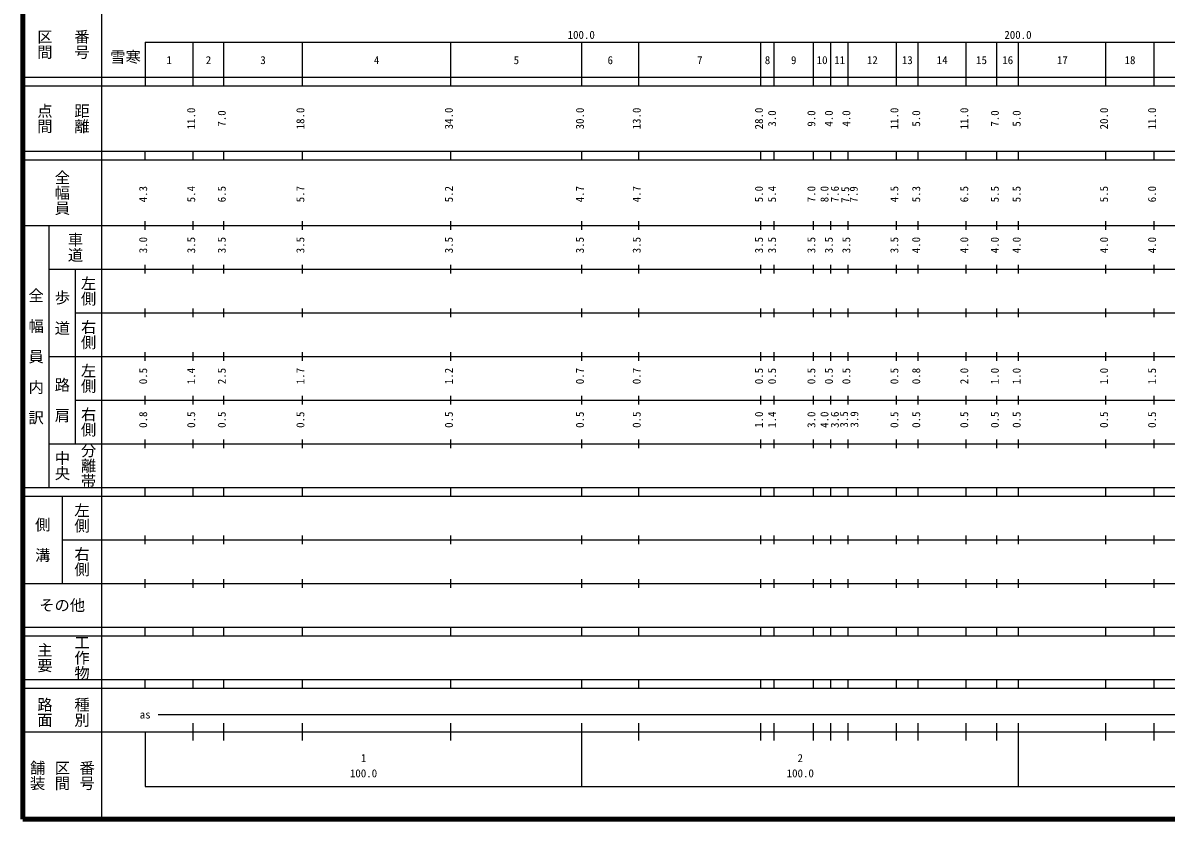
# Model space of a CAD drawing. Units: millimetres on the paper, enlarged 1000 times. Extents: x 40000 to 680000, y 20000 to 380000.
# Drawn here: x 40000 to 301771, y 20000 to 202409 of the extents above; entities that cross this region are included whole.
import ezdxf
from ezdxf.enums import TextEntityAlignment as Align

# ---------------------------------------------------------------- set-up
doc = ezdxf.new("R2010")
doc.units = ezdxf.units.MM
doc.header["$LTSCALE"] = 1000
doc.layers.add('M-TTL', color=2, linetype='Continuous', lineweight=140)
doc.layers.add('M-TTL-BAND', color=7, linetype='Continuous', lineweight=25)
doc.layers.add('M-TTL-TXT', color=7, linetype='Continuous')
doc.styles.add('@ＭＳ ゴシック', font='')
doc.styles.add('ＭＳ ゴシック', font='')
doc.styles.get('@ＭＳ ゴシック').set_extended_font_data('@MS Gothic')
doc.styles.get('ＭＳ ゴシック').set_extended_font_data('MS Gothic')

msp = doc.modelspace()

# ---------------------------------------------------------------- linework, layer by layer
at = {"layer": 'M-TTL'}
for p, q in [((40000, 380000), (40000, 20000)), ((40000, 20000), (680000, 20000))]:
    msp.add_line(p, q, dxfattribs=at)
at = {"layer": 'M-TTL-BAND'}
for p, q in [((58000, 370000), (58000, 20000)), ((68000, 198000), (579000, 198000)), ((68000, 198000), (68000, 188000)), ((79000, 188000), (79000, 198000)), ((86000, 188000), (86000, 198000)), ((104000, 188000), (104000, 198000)), ((138000, 188000), (138000, 198000)), ((168000, 188000), (168000, 198000)), ((181000, 188000), (181000, 198000)), ((209000, 188000), (209000, 198000)), ((212000, 188000), (212000, 198000)), ((221000, 188000), (221000, 198000)), ((225000, 188000), (225000, 198000)), ((229000, 188000), (229000, 198000)), ((240000, 188000), (240000, 198000)), ((245000, 188000), (245000, 198000)), ((256000, 188000), (256000, 198000)), ((263000, 188000), (263000, 198000)), ((268000, 188000), (268000, 198000)), ((288000, 188000), (288000, 198000)), ((299000, 188000), (299000, 198000)), ((40000, 190000), (579000, 190000)), ((40000, 188000), (579000, 188000)), ((40000, 173000), (579000, 173000)), ((68000, 171000), (68000, 173000)), ((79000, 171000), (79000, 173000)), ((86000, 171000), (86000, 173000)), ((104000, 171000), (104000, 173000)), ((138000, 171000), (138000, 173000)), ((168000, 171000), (168000, 173000)), ((181000, 171000), (181000, 173000)), ((209000, 171000), (209000, 173000)), ((212000, 171000), (212000, 173000)), ((221000, 171000), (221000, 173000)), ((225000, 171000), (225000, 173000)), ((229000, 171000), (229000, 173000)), ((240000, 171000), (240000, 173000)), ((245000, 171000), (245000, 173000)), ((256000, 171000), (256000, 173000)), ((263000, 171000), (263000, 173000)), ((268000, 171000), (268000, 173000)), ((288000, 171000), (288000, 173000)), ((299000, 171000), (299000, 173000)), ((40000, 171000), (579000, 171000)), ((40000, 156000), (579000, 156000)), ((46000, 96000), (46000, 156000)), ((68000, 155000), (68000, 157000)), ((79000, 155000), (79000, 157000)), ((86000, 155000), (86000, 157000)), ((104000, 155000), (104000, 157000)), ((138000, 155000), (138000, 157000)), ((168000, 155000), (168000, 157000)), ((181000, 155000), (181000, 157000)), ((209000, 155000), (209000, 157000)), ((212000, 155000), (212000, 157000)), ((221000, 155000), (221000, 157000)), ((225000, 155000), (225000, 157000)), ((229000, 155000), (229000, 157000)), ((240000, 155000), (240000, 157000)), ((245000, 155000), (245000, 157000)), ((256000, 155000), (256000, 157000)), ((263000, 155000), (263000, 157000)), ((268000, 155000), (268000, 157000)), ((288000, 155000), (288000, 157000)), ((299000, 155000), (299000, 157000)), ((68000, 145000), (68000, 147000)), ((79000, 145000), (79000, 147000)), ((86000, 145000), (86000, 147000)), ((104000, 145000), (104000, 147000)), ((138000, 145000), (138000, 147000)), ((168000, 145000), (168000, 147000)), ((181000, 145000), (181000, 147000)), ((209000, 145000), (209000, 147000)), ((212000, 145000), (212000, 147000)), ((221000, 145000), (221000, 147000)), ((225000, 145000), (225000, 147000)), ((229000, 145000), (229000, 147000)), ((240000, 145000), (240000, 147000)), ((245000, 145000), (245000, 147000)), ((256000, 145000), (256000, 147000)), ((263000, 145000), (263000, 147000)), ((268000, 145000), (268000, 147000)), ((288000, 145000), (288000, 147000)), ((299000, 145000), (299000, 147000)), ((46000, 146000), (579000, 146000)), ((52000, 146000), (52000, 106000)), ((68000, 135000), (68000, 137000)), ((79000, 135000), (79000, 137000)), ((86000, 135000), (86000, 137000)), ((104000, 135000), (104000, 137000)), ((138000, 135000), (138000, 137000)), ((168000, 135000), (168000, 137000)), ((181000, 135000), (181000, 137000)), ((209000, 135000), (209000, 137000)), ((212000, 135000), (212000, 137000)), ((221000, 135000), (221000, 137000)), ((225000, 135000), (225000, 137000)), ((229000, 135000), (229000, 137000)), ((240000, 135000), (240000, 137000)), ((245000, 135000), (245000, 137000)), ((256000, 135000), (256000, 137000)), ((263000, 135000), (263000, 137000)), ((268000, 135000), (268000, 137000)), ((288000, 135000), (288000, 137000)), ((299000, 135000), (299000, 137000)), ((52000, 136000), (579000, 136000)), ((46000, 126000), (579000, 126000)), ((68000, 125000), (68000, 127000)), ((79000, 125000), (79000, 127000)), ((86000, 125000), (86000, 127000)), ((104000, 125000), (104000, 127000)), ((138000, 125000), (138000, 127000)), ((168000, 125000), (168000, 127000)), ((181000, 125000), (181000, 127000)), ((209000, 125000), (209000, 127000)), ((212000, 125000), (212000, 127000)), ((221000, 125000), (221000, 127000)), ((225000, 125000), (225000, 127000)), ((229000, 125000), (229000, 127000)), ((240000, 125000), (240000, 127000)), ((245000, 125000), (245000, 127000)), ((256000, 125000), (256000, 127000)), ((263000, 125000), (263000, 127000)), ((268000, 125000), (268000, 127000)), ((288000, 125000), (288000, 127000)), ((299000, 125000), (299000, 127000)), ((52000, 116000), (579000, 116000)), ((68000, 115000), (68000, 117000)), ((79000, 115000), (79000, 117000)), ((86000, 115000), (86000, 117000)), ((104000, 115000), (104000, 117000)), ((138000, 115000), (138000, 117000)), ((168000, 115000), (168000, 117000)), ((181000, 115000), (181000, 117000)), ((209000, 115000), (209000, 117000)), ((212000, 115000), (212000, 117000)), ((221000, 115000), (221000, 117000)), ((225000, 115000), (225000, 117000)), ((229000, 115000), (229000, 117000)), ((240000, 115000), (240000, 117000)), ((245000, 115000), (245000, 117000)), ((256000, 115000), (256000, 117000)), ((263000, 115000), (263000, 117000)), ((268000, 115000), (268000, 117000)), ((288000, 115000), (288000, 117000)), ((299000, 115000), (299000, 117000)), ((46000, 106000), (579000, 106000)), ((68000, 105000), (68000, 107000)), ((79000, 105000), (79000, 107000)), ((86000, 105000), (86000, 107000)), ((104000, 105000), (104000, 107000)), ((138000, 105000), (138000, 107000)), ((168000, 105000), (168000, 107000)), ((181000, 105000), (181000, 107000)), ((209000, 105000), (209000, 107000)), ((212000, 105000), (212000, 107000)), ((221000, 105000), (221000, 107000)), ((225000, 105000), (225000, 107000)), ((229000, 105000), (229000, 107000)), ((240000, 105000), (240000, 107000)), ((245000, 105000), (245000, 107000)), ((256000, 105000), (256000, 107000)), ((263000, 105000), (263000, 107000)), ((268000, 105000), (268000, 107000)), ((288000, 105000), (288000, 107000)), ((299000, 105000), (299000, 107000)), ((40000, 96000), (579000, 96000)), ((68000, 94000), (68000, 96000)), ((79000, 94000), (79000, 96000)), ((86000, 94000), (86000, 96000)), ((104000, 94000), (104000, 96000)), ((138000, 94000), (138000, 96000)), ((168000, 94000), (168000, 96000)), ((181000, 94000), (181000, 96000)), ((209000, 94000), (209000, 96000)), ((212000, 94000), (212000, 96000)), ((221000, 94000), (221000, 96000)), ((225000, 94000), (225000, 96000)), ((229000, 94000), (229000, 96000)), ((240000, 94000), (240000, 96000)), ((245000, 94000), (245000, 96000)), ((256000, 94000), (256000, 96000)), ((263000, 94000), (263000, 96000)), ((268000, 94000), (268000, 96000)), ((288000, 94000), (288000, 96000)), ((299000, 94000), (299000, 96000)), ((40000, 94000), (579000, 94000)), ((49000, 94000), (49000, 74000)), ((49000, 84000), (579000, 84000)), ((68000, 83000), (68000, 85000)), ((79000, 83000), (79000, 85000)), ((86000, 83000), (86000, 85000)), ((104000, 83000), (104000, 85000)), ((138000, 83000), (138000, 85000)), ((168000, 83000), (168000, 85000)), ((181000, 83000), (181000, 85000)), ((209000, 83000), (209000, 85000)), ((212000, 83000), (212000, 85000)), ((221000, 83000), (221000, 85000)), ((225000, 83000), (225000, 85000)), ((229000, 83000), (229000, 85000)), ((240000, 83000), (240000, 85000)), ((245000, 83000), (245000, 85000)), ((256000, 83000), (256000, 85000)), ((263000, 83000), (263000, 85000)), ((268000, 83000), (268000, 85000)), ((288000, 83000), (288000, 85000)), ((299000, 83000), (299000, 85000)), ((40000, 74000), (579000, 74000)), ((68000, 73000), (68000, 75000)), ((79000, 73000), (79000, 75000)), ((86000, 73000), (86000, 75000)), ((104000, 73000), (104000, 75000)), ((138000, 73000), (138000, 75000)), ((168000, 73000), (168000, 75000)), ((181000, 73000), (181000, 75000)), ((209000, 73000), (209000, 75000)), ((212000, 73000), (212000, 75000)), ((221000, 73000), (221000, 75000)), ((225000, 73000), (225000, 75000)), ((229000, 73000), (229000, 75000)), ((240000, 73000), (240000, 75000)), ((245000, 73000), (245000, 75000)), ((256000, 73000), (256000, 75000)), ((263000, 73000), (263000, 75000)), ((268000, 73000), (268000, 75000)), ((288000, 73000), (288000, 75000)), ((299000, 73000), (299000, 75000)), ((40000, 64000), (579000, 64000)), ((68000, 62000), (68000, 64000)), ((79000, 62000), (79000, 64000)), ((86000, 62000), (86000, 64000)), ((104000, 62000), (104000, 64000)), ((138000, 62000), (138000, 64000)), ((168000, 62000), (168000, 64000)), ((181000, 62000), (181000, 64000)), ((209000, 62000), (209000, 64000)), ((212000, 62000), (212000, 64000)), ((221000, 62000), (221000, 64000)), ((225000, 62000), (225000, 64000)), ((229000, 62000), (229000, 64000)), ((240000, 62000), (240000, 64000)), ((245000, 62000), (245000, 64000)), ((256000, 62000), (256000, 64000)), ((263000, 62000), (263000, 64000)), ((268000, 62000), (268000, 64000)), ((288000, 62000), (288000, 64000)), ((299000, 62000), (299000, 64000)), ((40000, 62000), (579000, 62000)), ((40000, 52000), (579000, 52000)), ((40000, 50000), (579000, 50000)), ((68000, 50000), (68000, 52000)), ((79000, 50000), (79000, 52000)), ((86000, 50000), (86000, 52000)), ((104000, 50000), (104000, 52000)), ((138000, 50000), (138000, 52000)), ((168000, 50000), (168000, 52000)), ((181000, 50000), (181000, 52000)), ((209000, 50000), (209000, 52000)), ((212000, 50000), (212000, 52000)), ((221000, 50000), (221000, 52000)), ((225000, 50000), (225000, 52000)), ((229000, 50000), (229000, 52000)), ((240000, 50000), (240000, 52000)), ((245000, 50000), (245000, 52000)), ((256000, 50000), (256000, 52000)), ((263000, 50000), (263000, 52000)), ((268000, 50000), (268000, 52000)), ((288000, 50000), (288000, 52000)), ((299000, 50000), (299000, 52000)), ((71000, 44000), (565000, 44000)), ((79000, 38000), (79000, 42000)), ((86000, 38000), (86000, 42000)), ((104000, 38000), (104000, 42000)), ((138000, 38000), (138000, 42000)), ((168000, 27500), (168000, 42000)), ((181000, 38000), (181000, 42000)), ((209000, 38000), (209000, 42000)), ((212000, 38000), (212000, 42000)), ((221000, 38000), (221000, 42000)), ((225000, 38000), (225000, 42000)), ((229000, 38000), (229000, 42000)), ((240000, 38000), (240000, 42000)), ((245000, 38000), (245000, 42000)), ((256000, 38000), (256000, 42000)), ((263000, 38000), (263000, 42000)), ((268000, 27500), (268000, 42000)), ((288000, 38000), (288000, 42000)), ((299000, 38000), (299000, 42000)), ((40000, 40000), (579000, 40000)), ((68000, 40000), (68000, 27500)), ((68000, 27500), (579000, 27500))]:
    msp.add_line(p, q, dxfattribs=at)

# ---------------------------------------------------------------- texts
at = {"layer": 'M-TTL-BAND', "style": '@ＭＳ ゴシック'}
for s, p in [('区間', (45000, 197500)), ('番号', (53500, 197500)), ('点間', (45000, 180500)), ('距離', (53500, 180500)), ('全幅員', (49000, 163500)), ('車道', (52000, 151000)), ('左側', (55000, 141000)), ('全\u3000幅\u3000員\u3000内\u3000訳', (43000, 126000)), ('歩\u3000道', (49000, 136000)), ('右側', (55000, 131000)), ('左側', (55000, 121000)), ('路\u3000肩', (49000, 116000)), ('右側', (55000, 111000)), ('分離帯', (55000, 101000)), ('中央', (49000, 101000)), ('左側', (53500, 89000)), ('側\u3000溝', (44500, 84000)), ('右側', (53500, 79000)), ('主要', (45000, 57000)), ('工作物', (53500, 57000)), ('路面', (45000, 44500)), ('種別', (53500, 44500)), ('舗装', (43333, 30000)), ('区間', (49000, 30000)), ('番号', (54667, 30000))]:
    msp.add_text(s, height=2566, rotation=270, dxfattribs=at).set_placement(p, align=Align.MIDDLE_CENTER)
at = {"layer": 'M-TTL-BAND', "style": 'ＭＳ ゴシック'}
for s, p in [('100.0', (167844, 198195)), ('200.0', (267844, 198195)), ('1', (73500, 192405)), ('2', (82500, 192405)), ('3', (95000, 192405)), ('4', (121000, 192405)), ('5', (153000, 192405)), ('6', (174500, 192405)), ('7', (195000, 192405)), ('8', (210500, 192405)), ('9', (216500, 192405)), ('10', (223000, 192405)), ('11', (227000, 192405)), ('12', (234500, 192405)), ('13', (242500, 192405)), ('14', (250500, 192405)), ('15', (259500, 192405)), ('16', (265500, 192405)), ('17', (278000, 192405)), ('18', (293500, 192405)), ('as', (68000, 42500)), ('1', (118000, 32523)), ('2', (218000, 32523)), ('100.0', (118000, 29033)), ('100.0', (218000, 29033))]:
    msp.add_text(s, height=1833, dxfattribs=at).set_placement(p, align=Align.BOTTOM_CENTER)
for s, p in [('11.0', (80000, 180500)), ('7.0', (87000, 180500)), ('18.0', (105000, 180500)), ('34.0', (139000, 180500)), ('30.0', (169000, 180500)), ('13.0', (182000, 180500)), ('28.0', (210000, 180500)), ('3.0', (213000, 180500)), ('9.0', (222000, 180500)), ('4.0', (226000, 180500)), ('4.0', (230000, 180500)), ('11.0', (241000, 180500)), ('5.0', (246000, 180500)), ('11.0', (257000, 180500)), ('7.0', (264000, 180500)), ('5.0', (269000, 180500)), ('20.0', (289000, 180500)), ('11.0', (300000, 180500)), ('5.4', (80000, 163174)), ('5.2', (139000, 163174)), ('5.4', (213000, 163174)), ('7.6', (227370, 163174)), ('4.3', (69000, 163174)), ('6.5', (87000, 163174)), ('5.7', (105000, 163174)), ('4.7', (169000, 163174)), ('4.7', (182000, 163174)), ('5.0', (210000, 163174)), ('7.0', (222000, 163174)), ('8.0', (225000, 163174)), ('7.5', (229746, 163050)), ('7.9', (231702, 163119)), ('4.5', (241000, 163174)), ('5.3', (246000, 163174)), ('6.5', (257000, 163174)), ('5.5', (264000, 163174)), ('5.5', (269000, 163174)), ('5.5', (289000, 163174)), ('6.0', (300000, 163174)), ('3.0', (69000, 151500)), ('3.5', (80000, 151500)), ('3.5', (87000, 151500)), ('3.5', (105000, 151500)), ('3.5', (139000, 151500)), ('3.5', (169000, 151500)), ('3.5', (182000, 151500)), ('3.5', (210000, 151500)), ('3.5', (213000, 151500)), ('3.5', (222000, 151500)), ('3.5', (226000, 151500)), ('3.5', (230000, 151500)), ('3.5', (241000, 151500)), ('4.0', (246000, 151500)), ('4.0', (257000, 151500)), ('4.0', (264000, 151500)), ('4.0', (269000, 151500)), ('4.0', (289000, 151500)), ('4.0', (300000, 151500)), ('0.5', (69000, 121500)), ('1.4', (80000, 121500)), ('2.5', (87000, 121500)), ('1.7', (105000, 121500)), ('1.2', (139000, 121500)), ('0.7', (169000, 121500)), ('0.7', (182000, 121500)), ('0.5', (210000, 121500)), ('0.5', (213000, 121500)), ('0.5', (222000, 121500)), ('0.5', (226000, 121500)), ('0.5', (230000, 121500)), ('0.5', (241000, 121500)), ('0.8', (246000, 121500)), ('2.0', (257000, 121500)), ('1.0', (264000, 121500)), ('1.0', (269000, 121500)), ('1.0', (289000, 121500)), ('1.5', (300000, 121500)), ('0.8', (69000, 111500)), ('0.5', (80000, 111500)), ('0.5', (87000, 111500)), ('0.5', (105000, 111500)), ('0.5', (139000, 111500)), ('0.5', (169000, 111500)), ('0.5', (182000, 111500)), ('1.0', (210000, 111500)), ('1.4', (213000, 111500)), ('3.0', (222000, 111500)), ('4.0', (225000, 111500)), ('3.6', (227370, 111500)), ('3.5', (229484, 111569)), ('3.9', (231854, 111569)), ('0.5', (241000, 111500)), ('0.5', (246000, 111500)), ('0.5', (257000, 111500)), ('0.5', (264000, 111500)), ('0.5', (269000, 111500)), ('0.5', (289000, 111500)), ('0.5', (300000, 111500))]:
    msp.add_text(s, height=1833, rotation=90, dxfattribs=at).set_placement(p, align=Align.BOTTOM_CENTER)
msp.add_text('その他', height=2566, dxfattribs=at).set_placement((49000, 69000), align=Align.MIDDLE_CENTER)
at = {"layer": 'M-TTL-TXT', "style": 'ＭＳ ゴシック'}
msp.add_text('雪寒', height=2566, dxfattribs=at).set_placement((63508, 194590), align=Align.MIDDLE_CENTER)

doc.saveas('drawing.dxf')
